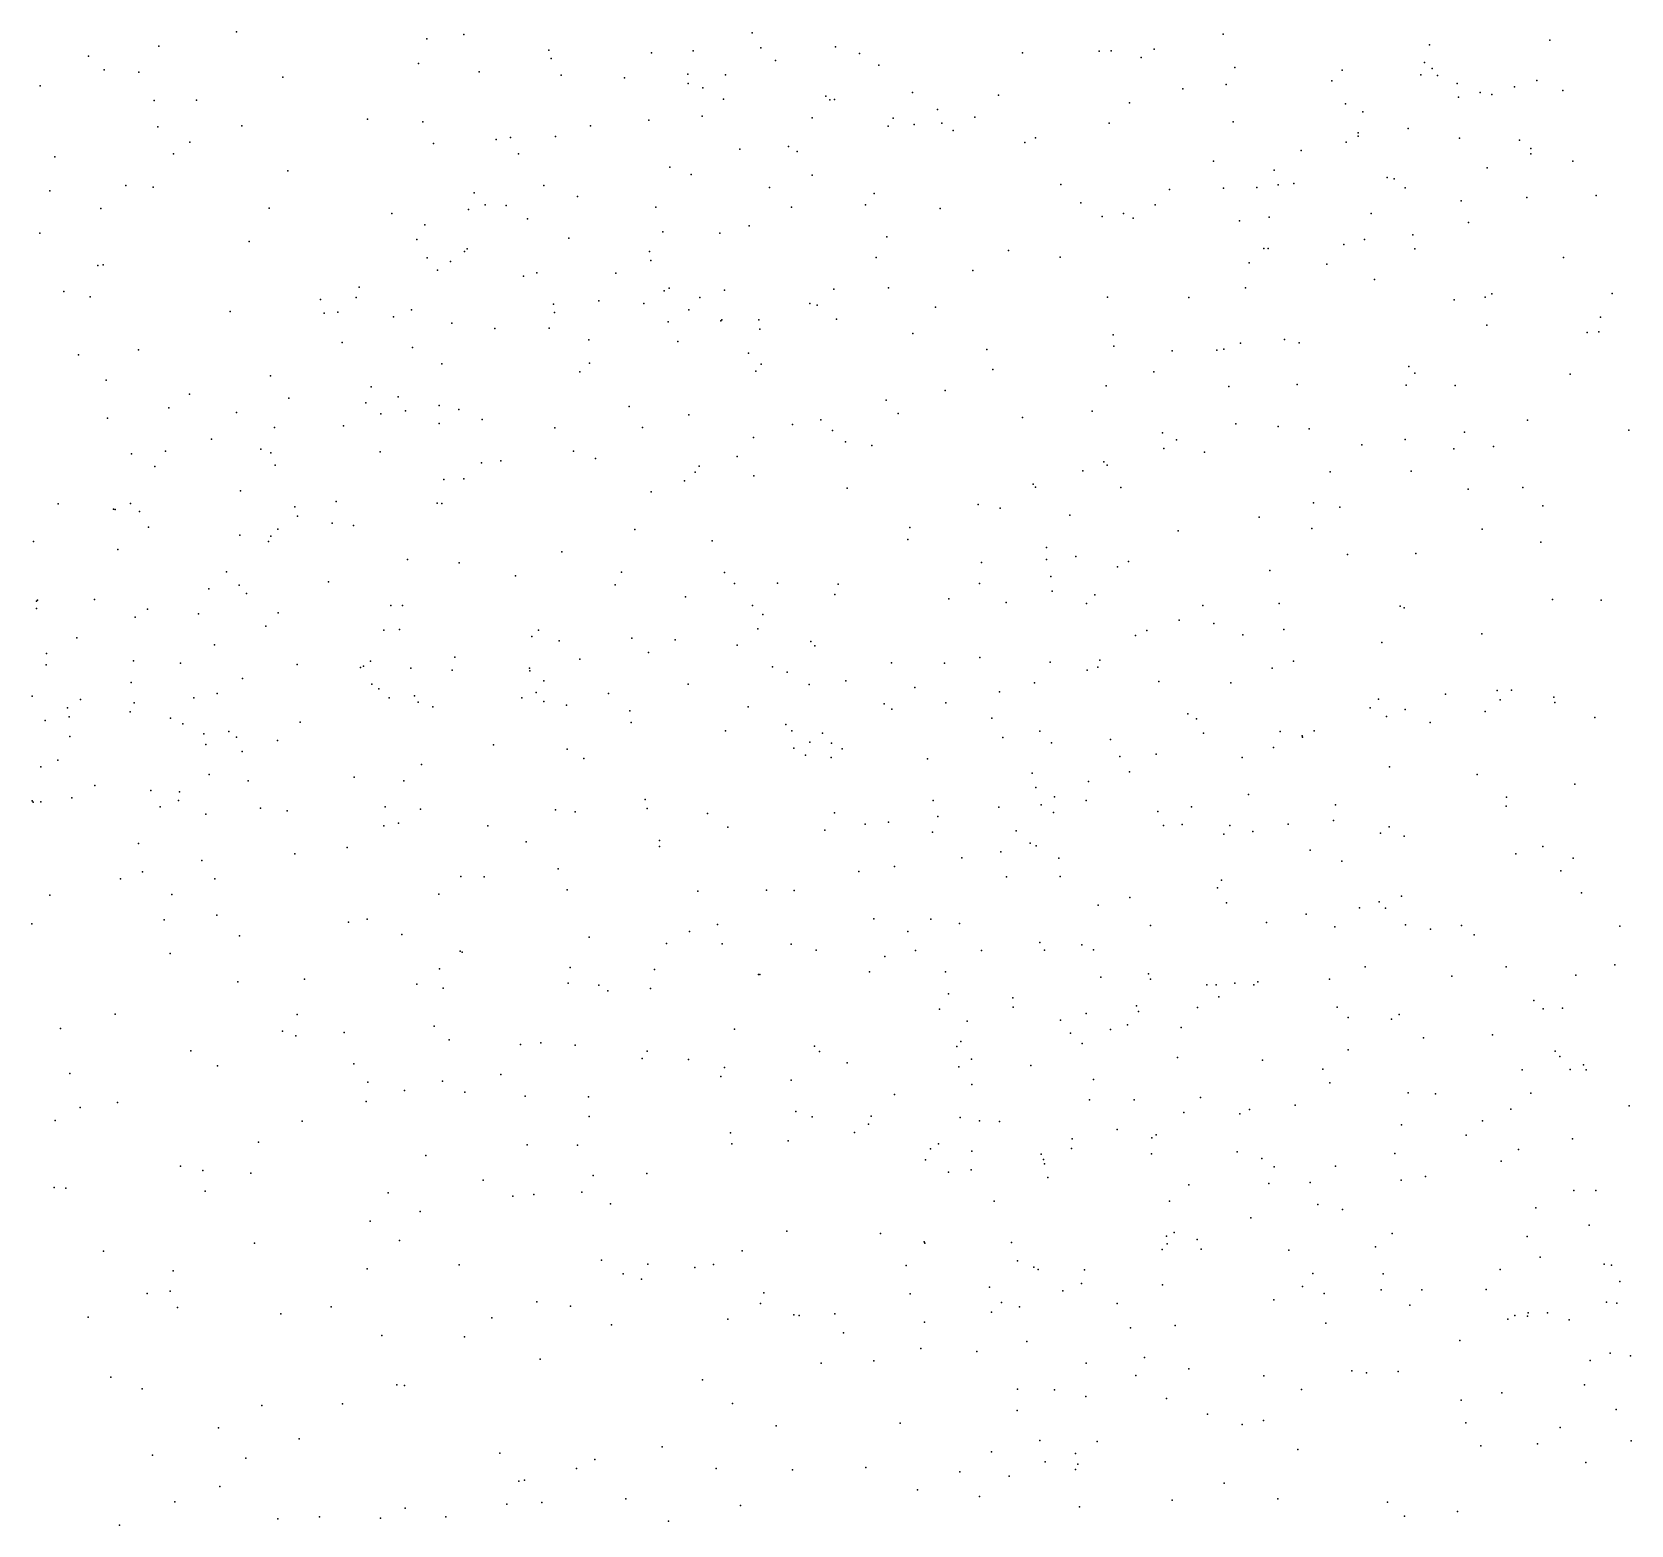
# Model space of a CAD drawing. Header units: metres. Extents: x -24.3 to 24.3, y -27.7 to 27.7.
# Drawn here: x -3.338 to -1.955, y -1.281 to 0.01 of the extents above; entities that cross this region are included whole.
import ezdxf

# ---------------------------------------------------------------- set-up
doc = ezdxf.new("R2010")
doc.units = ezdxf.units.M

msp = doc.modelspace()

# ---------------------------------------------------------------- linework, layer by layer
for p in [(-3.161, 0.0103, 15.3926), (-2.9964, 0.0043, -26.6729), (-2.9643, 0.008, -5.9364), (-2.7151, 0.0097, -9.6039), (-2.3076, 0.0085, -8.3844), (-2.0249, 0.0032, -10.3257), (-3.289, -0.0107, 29.08), (-3.2282, -0.0021, -22.8594), (-2.8909, -0.0055, -22.7179), (-2.8889, -0.0125, 9.4139), (-2.8021, -0.0078, -9.1065), (-2.7661, -0.006, -24.1298), (-2.7074, -0.0034, -8.7943), (-2.643, -0.0025, 14.0624), (-2.6222, -0.0084, -5.9984), (-2.4811, -0.0077, 15.9762), (-2.4149, -0.0062, 28.6645), (-2.4046, -0.006, -6.095), (-2.3786, -0.0118, -10.2759), (-2.3672, -0.0045, 19.6664), (-2.1292, -0.0009, -6.2255), (-3.2757, -0.0224, 9.2689), (-3.2457, -0.0244, -23.7696), (-3.0036, -0.0169, 28.8755), (-2.9513, -0.0241, 13.4756), (-2.8801, -0.0272, 15.6377), (-2.7706, -0.0263, -9.5106), (-2.7382, -0.0268, 8.9742), (-2.6949, -0.0145, -14.1375), (-2.6054, -0.0184, 8.6318), (-2.2976, -0.0205, 28.6164), (-2.2047, -0.0228, -11.9257), (-2.1365, -0.0268, -12.1456), (-2.1334, -0.016, -11.6591), (-2.1268, -0.0214, -8.1701), (-2.1221, -0.0274, 3.7304), (-3.331, -0.0362, 11.6551), (-3.121, -0.0287, 22.5184), (-2.8255, -0.0293, 2.3705), (-2.7704, -0.0343, 9.2349), (-2.7578, -0.038, -9.7116), (-2.3426, -0.039, 16.0528), (-2.305, -0.035, -6.1059), (-2.2136, -0.032, -7.7915), (-2.1053, -0.0344, 8.336), (-2.0557, -0.0371, -7.678), (-2.0362, -0.0317, 13.8308), (-2.0139, -0.0402, -12.5349), (-3.2322, -0.0491, -7.6979), (-3.1958, -0.0488, 28.9621), (-2.7398, -0.0477, -9.8205), (-2.6514, -0.0452, 2.6631), (-2.6478, -0.0484, -9.9828), (-2.6438, -0.0481, -8.6231), (-2.5764, -0.042, 28.7471), (-2.5019, -0.0445, -7.8984), (-2.3885, -0.0509, -8.3907), (-2.2018, -0.0518, 16.0763), (-2.104, -0.0461, -11.5545), (-2.0853, -0.042, 13.9568), (-2.0753, -0.0438, 14.2884), (-3.0479, -0.0651, -5.9013), (-2.9998, -0.0673, 12.4157), (-2.8043, -0.066, -7.8479), (-2.7584, -0.0626, -5.8795), (-2.6631, -0.0639, -7.8879), (-2.5932, -0.0642, 22.3796), (-2.5548, -0.0568, 10.6788), (-2.5509, -0.0685, 2.932), (-2.5224, -0.0633, -5.9806), (-2.4061, -0.0687, -7.9079), (-2.2989, -0.0673, 3.4844), (-2.1868, -0.0589, 10.1125), (-3.2292, -0.0718, 11.8051), (-3.1566, -0.0708, 1.9822), (-2.9365, -0.0826, -5.8574), (-2.924, -0.0809, 11.735), (-2.8851, -0.08, -9.1684), (-2.8549, -0.071, -9.3178), (-2.5973, -0.0713, -10.1115), (-2.5748, -0.0697, 15.9128), (-2.5413, -0.0749, -8.495), (-2.4698, -0.0812, 3.1562), (-2.1909, -0.0798, 28.5865), (-2.1908, -0.0769, -6.1088), (-2.1476, -0.0732, 22.266), (-2.1032, -0.0815, -12.3808), (-3.2157, -0.095, 20.0885), (-3.2015, -0.0851, 12.1), (-2.9908, -0.0863, -7.8163), (-2.9172, -0.095, 22.4472), (-2.7256, -0.0911, -9.9214), (-2.6836, -0.0889, 15.8215), (-2.6762, -0.0932, 19.8112), (-2.4793, -0.0852, -10.2976), (-2.24, -0.0922, -11.7924), (-2.2012, -0.0851, -12.0868), (-2.0512, -0.0834, -10.3967), (-2.0416, -0.095, 16.0777), (-2.0415, -0.0905, -7.7739), (-3.3183, -0.0977, -14.2369), (-3.1166, -0.1099, -7.8072), (-2.7863, -0.1067, -8.6884), (-2.3159, -0.1015, -14.4284), (-2.2634, -0.1092, -11.9025), (-2.0792, -0.1073, -11.4214), (-2.0052, -0.1015, 13.691), (-3.2567, -0.1224, 15.3056), (-3.2332, -0.124, -7.7893), (-2.8953, -0.1224, -8.8097), (-2.7679, -0.1129, 28.8173), (-2.6999, -0.1242, 8.7329), (-2.663, -0.1137, -5.8686), (-2.4479, -0.1217, -8.3481), (-2.2785, -0.1242, -7.9744), (-2.26, -0.1219, -8.1472), (-2.2464, -0.1209, -22.5103), (-2.1656, -0.1156, -12.2703), (-2.1598, -0.1168, -7.9084), (-3.3226, -0.1272, 12.1774), (-2.9556, -0.1288, -9.0329), (-2.8662, -0.1321, -7.9122), (-2.6094, -0.1295, 8.5564), (-2.4306, -0.1375, 14.0504), (-2.3539, -0.126, -8.1134), (-2.3072, -0.1248, 8.3262), (-2.1501, -0.1245, 19.5262), (-2.1016, -0.1358, -6.0868), (-2.0448, -0.1328, -7.9386), (-1.985, -0.1312, 22.2855), (-3.2783, -0.1423, -5.9306), (-3.1327, -0.1422, -5.8885), (-3.0268, -0.1468, 22.5046), (-2.9605, -0.1432, -9.1901), (-2.946, -0.1392, 9.4229), (-2.9277, -0.1397, -9.4071), (-2.9095, -0.1514, -9.6281), (-2.7984, -0.1411, -9.8428), (-2.681, -0.1412, -10.0633), (-2.6169, -0.1392, -8.4758), (-2.5523, -0.1423, -8.0623), (-2.4124, -0.1494, -10.3476), (-2.3939, -0.1467, -5.9569), (-2.3854, -0.1507, -8.2447), (-2.3664, -0.1393, 28.6828), (-2.2679, -0.1499, -12.037), (-2.1796, -0.1467, -11.5698), (-3.3311, -0.1638, 22.3681), (-2.9981, -0.1566, -8.925), (-2.7922, -0.1627, 15.7411), (-2.743, -0.1636, 8.8788), (-2.7176, -0.1574, 11.066), (-2.2934, -0.1531, -5.9942), (-2.1436, -0.1653, 13.7029), (-2.0955, -0.1546, 28.563), (-3.1502, -0.1709, 15.4245), (-3.005, -0.1692, -24.0235), (-2.9638, -0.1796, 19.9641), (-2.9615, -0.1773, -9.4963), (-2.8736, -0.1681, -9.7643), (-2.8037, -0.1797, -5.8057), (-2.5985, -0.1669, 28.7795), (-2.4932, -0.1786, -5.8924), (-2.2725, -0.1769, 16.1079), (-2.2687, -0.177, -10.3909), (-2.2032, -0.1736, -27.2457), (-2.1854, -0.1691, -6.0277), (-2.1418, -0.1773, 14.014), (-3.2811, -0.1917, -7.8651), (-3.2763, -0.1912, 22.6645), (-2.9961, -0.1852, -9.3295), (-2.9759, -0.1882, -8.7951), (-2.8027, -0.1873, 9.596), (-2.6077, -0.1848, -8.1467), (-2.4486, -0.1845, 8.3999), (-2.2851, -0.1893, -11.7567), (-2.2179, -0.1905, 13.8942), (-2.0132, -0.1847, 13.5786), (-2.9872, -0.1958, 15.5788), (-2.9128, -0.2008, -7.9897), (-2.9013, -0.1981, -8.6721), (-2.8331, -0.1984, -8.5893), (-2.5242, -0.1961, -27.1621), (-2.1766, -0.2038, -12.4302), (-3.3104, -0.2141, 11.7294), (-3.2878, -0.2187, 28.9675), (-3.0885, -0.2212, 12.1692), (-3.0577, -0.2194, -9.1364), (-3.0551, -0.2104, -9.0327), (-2.7911, -0.2136, 22.4399), (-2.7868, -0.2112, 9.2096), (-2.7604, -0.2193, 9.3462), (-2.7391, -0.213, -8.1115), (-2.6444, -0.2121, -8.3785), (-2.5971, -0.211, -10.2931), (-2.4076, -0.2191, 16.0503), (-2.3374, -0.2195, 10.3182), (-2.2883, -0.2111, -12.1218), (-2.1079, -0.2213, 8.2936), (-2.0809, -0.2191, 14.1394), (-2.0752, -0.2162, -11.3604), (-1.971, -0.2158, -6.0283), (-3.1667, -0.2314, -7.9529), (-3.0853, -0.2329, -22.5163), (-3.0733, -0.2321, -8.9104), (-3.0096, -0.23, -5.8201), (-2.8868, -0.2251, 12.2343), (-2.886, -0.2324, 11.982), (-2.8476, -0.2222, 12.9776), (-2.8086, -0.2246, -9.9104), (-2.7698, -0.2301, 9.0297), (-2.665, -0.2247, -8.2233), (-2.6589, -0.2261, 9.5234), (-2.5564, -0.2276, 15.9661), (-3.0254, -0.2362, 28.8819), (-2.9749, -0.2417, -14.3928), (-2.9375, -0.2461, 9.5401), (-2.8906, -0.246, -9.8421), (-2.7877, -0.2405, -8.4912), (-2.7421, -0.2397, -10.0509), (-2.7413, -0.2388, -8.4029), (-2.7093, -0.2386, 28.8009), (-2.7084, -0.2468, -22.4256), (-2.642, -0.2382, 13.5584), (-2.0794, -0.2433, -10.4521), (-1.9811, -0.2364, 14.2987), (-3.0698, -0.2584, -9.4497), (-3.0087, -0.2627, -8.043), (-2.8563, -0.256, -8.1122), (-2.7792, -0.2575, -8.2546), (-2.576, -0.2506, 9.7995), (-2.4028, -0.2517, -10.3924), (-2.4021, -0.2615, -5.8705), (-2.2925, -0.2589, -12.2241), (-2.2545, -0.2558, -5.9361), (-2.242, -0.2587, 13.6883), (-1.9927, -0.2497, 16.0979), (-1.9827, -0.2492, -12.6731), (-3.2978, -0.2691, 1.81), (-3.246, -0.2647, -5.8754), (-2.8558, -0.2763, 2.3801), (-2.7183, -0.2675, 8.7502), (-2.512, -0.2643, 28.7504), (-2.3518, -0.2654, -11.8076), (-2.313, -0.2649, 19.622), (-2.3069, -0.264, -10.4187), (-3.1318, -0.2871, 9.4093), (-2.9835, -0.2768, -9.708), (-2.8641, -0.2838, -8.3564), (-2.7118, -0.2832, -10.1529), (-2.7073, -0.2771, 9.7525), (-2.5068, -0.2816, 22.3798), (-2.3676, -0.2836, -11.9284), (-2.1471, -0.2791, -12.5324), (-2.1417, -0.2847, 3.6441), (-2.0074, -0.2857, -11.2643), (-3.2737, -0.2909, 12.3151), (-3.2017, -0.3029, 22.5464), (-3.0447, -0.2966, 15.5261), (-2.548, -0.2998, 9.6678), (-2.4089, -0.2959, 8.3823), (-2.3026, -0.2963, 13.8006), (-2.2436, -0.2945, -11.4932), (-2.1492, -0.2951, 28.6021), (-2.1069, -0.2954, -5.969), (-3.2197, -0.3147, 11.7759), (-3.1159, -0.3065, -5.8221), (-3.0492, -0.3105, -9.6183), (-3.0211, -0.3053, 12.2271), (-3.015, -0.3175, -8.6588), (-2.9857, -0.3129, -27.2136), (-2.9688, -0.3164, -9.8129), (-2.8213, -0.3138, 11.5358), (-2.5992, -0.3081, 2.825), (-2.421, -0.3177, -14.6768), (-3.2727, -0.3239, -8.0441), (-3.1612, -0.3188, -9.3421), (-3.1282, -0.3318, 28.911), (-3.0686, -0.3304, -8.7562), (-3.0363, -0.32, 22.6052), (-2.9859, -0.3285, -8.4762), (-2.9487, -0.3249, -8.2918), (-2.8098, -0.3317, 12.762), (-2.7697, -0.3208, 15.7919), (-2.68, -0.3291, 15.8768), (-2.6557, -0.3251, 13.3383), (-2.5886, -0.3197, 8.5528), (-2.4813, -0.3232, 16.0235), (-2.2966, -0.3288, 13.5693), (-2.26, -0.3311, -12.4115), (-2.0443, -0.3255, -12.6547), (-3.1826, -0.3418, -8.9771), (-2.8856, -0.3321, 22.5453), (-2.7138, -0.3404, 9.3255), (-2.6455, -0.3343, 9.4422), (-2.6342, -0.3441, 22.4509), (-2.36, -0.3364, 22.3527), (-2.348, -0.3426, 13.9033), (-2.2332, -0.333, 14.0489), (-2.1502, -0.3421, 22.3033), (-2.0987, -0.336, 14.151), (-1.9567, -0.3342, 3.8329), (-3.252, -0.3546, 22.7311), (-3.2224, -0.3522, 22.2832), (-3.14, -0.3506, -8.8753), (-3.1313, -0.3538, 15.4094), (-3.0369, -0.3529, 9.5648), (-2.8695, -0.3522, -5.7777), (-2.8505, -0.3586, 11.7654), (-2.7281, -0.3568, 11.1652), (-2.6116, -0.3473, -24.1619), (-2.3589, -0.3499, -12.2387), (-2.3237, -0.3531, -11.6024), (-2.1876, -0.3467, -11.3684), (-2.1081, -0.3503, 19.4811), (-2.0739, -0.3482, 8.2763), (-3.2317, -0.3657, 15.2855), (-3.1275, -0.3644, 22.6675), (-2.9491, -0.3624, 9.6746), (-2.9325, -0.3607, 12.0157), (-2.7642, -0.3704, 22.5188), (-2.7609, -0.3653, 8.8224), (-2.4291, -0.3692, 28.7061), (-2.4109, -0.3614, -5.8088), (-2.408, -0.3645, -12.0979), (-2.2149, -0.3702, -10.4834), (-2.1449, -0.3695, -12.5854), (-3.1576, -0.3867, -9.5459), (-2.9816, -0.3767, 12.3276), (-2.9645, -0.3762, 12.1361), (-2.7736, -0.378, -10.1353), (-2.7136, -0.3737, -10.2434), (-2.6329, -0.3843, -5.7902), (-2.472, -0.3808, 9.953), (-2.4698, -0.3834, 13.7308), (-2.3961, -0.3838, -11.7371), (-2.0958, -0.3851, 14.2573), (-2.0485, -0.3838, -5.8725), (-3.3154, -0.398, 11.7018), (-3.2528, -0.3975, -5.8282), (-3.1105, -0.4005, -8.27), (-3.0748, -0.3957, -8.6004), (-2.9875, -0.3974, 28.8656), (-2.9836, -0.3977, -9.8975), (-2.8024, -0.3875, 28.816), (-2.5196, -0.3984, 22.4383), (-2.2296, -0.3969, -5.8444), (-2.2066, -0.4007, 8.3272), (-2.031, -0.3997, 22.3354), (-3.2675, -0.4026, -9.2366), (-3.2659, -0.4028, -9.0609), (-3.245, -0.4045, -9.4626), (-3.1082, -0.4086, -8.4892), (-3.0782, -0.4147, -8.3794), (-2.5005, -0.4015, 8.4616), (-2.4401, -0.4078, 9.7609), (-2.2764, -0.4093, 13.447), (-3.2373, -0.4179, 28.9413), (-3.1581, -0.425, -5.7899), (-3.1315, -0.4259, 9.5569), (-3.1254, -0.4199, -9.7271), (-3.06, -0.4165, -9.8268), (-2.8164, -0.4201, 12.2265), (-2.5803, -0.4286, -10.3199), (-2.5785, -0.4183, 10.0088), (-2.3464, -0.4211, 8.3734), (-2.2309, -0.4192, 22.3564), (-2.0836, -0.4199, -11.2309), (-3.3366, -0.4305, -8.1644), (-3.2636, -0.4374, -9.555), (-3.1335, -0.4305, -8.674), (-2.8798, -0.4395, -10.0327), (-2.7496, -0.4299, 8.9784), (-2.4604, -0.4357, -11.9155), (-2.2001, -0.4417, 28.5872), (-2.1408, -0.4407, 13.3345), (-2.0329, -0.4311, -10.4966), (-3.0133, -0.4461, 22.6948), (-2.9685, -0.4489, 15.5774), (-2.5166, -0.4485, 10.6454), (-2.4605, -0.4459, -12.0329), (-2.4351, -0.4435, 9.6114), (-2.3989, -0.4523, -22.1803), (-2.3894, -0.4477, 9.8783), (-2.2673, -0.4554, -12.5032), (-3.1697, -0.4568, 15.3362), (-3.1587, -0.4683, -8.5803), (-3.0816, -0.4653, 12.5289), (-2.9198, -0.4602, 9.9283), (-2.8335, -0.4678, -10.1162), (-2.8281, -0.457, 15.7422), (-2.739, -0.4573, 15.8244), (-2.7303, -0.4669, 10.0316), (-2.6932, -0.4664, 13.6323), (-2.6406, -0.4673, 15.9109), (-2.5185, -0.4668, 15.9819), (-2.4567, -0.4607, -12.204), (-3.3341, -0.482, -9.0869), (-3.3331, -0.4812, -9.4827), (-3.2839, -0.4805, -8.9674), (-3.1849, -0.4714, -9.8185), (-3.1525, -0.4755, 11.8351), (-2.7728, -0.4783, -5.7676), (-2.6436, -0.4763, 13.42), (-2.5449, -0.4799, 8.5441), (-2.4954, -0.4833, 3.0572), (-2.4555, -0.4735, -11.7649), (-2.4259, -0.4841, 13.3074), (-2.4187, -0.4766, -5.7928), (-2.2593, -0.484, 13.2763), (-2.0226, -0.4806, 16.0844), (-1.9805, -0.4813, 8.3237), (-3.3342, -0.4885, 28.9745), (-3.2487, -0.4959, -8.2885), (-3.2382, -0.4891, -8.8084), (-3.194, -0.4931, 22.8159), (-3.1251, -0.4921, 9.6556), (-3.0275, -0.4857, -5.7485), (-3.0176, -0.4858, 9.8205), (-2.7147, -0.4859, 12.2444), (-2.7059, -0.4935, 12.5803), (-2.3251, -0.4859, -11.4708), (-2.1545, -0.4863, 14.282), (-2.151, -0.4878, -11.2709), (-3.1356, -0.5036, 21.8071), (-3.0336, -0.5071, -9.9745), (-3.02, -0.5065, 15.4817), (-2.8998, -0.5071, 12.5173), (-2.7102, -0.5061, 28.7575), (-2.3835, -0.5117, 10.0598), (-2.3736, -0.5074, -12.3884), (-2.3456, -0.4986, 3.3023), (-2.3157, -0.5013, 28.6231), (-2.2905, -0.5113, 22.4318), (-2.255, -0.5065, 16.0742), (-2.0838, -0.5103, -5.7425), (-3.2993, -0.5137, 23.0807), (-3.18, -0.5198, -5.7627), (-2.9056, -0.5125, 10.042), (-2.8821, -0.5164, 15.6417), (-2.819, -0.5142, 13.6942), (-2.7816, -0.5156, 13.4022), (-2.7279, -0.52, 13.2817), (-2.6644, -0.5169, 10.1188), (-2.6608, -0.5208, 22.6026), (-2.1703, -0.5179, 13.1815), (-3.3256, -0.5371, -5.8161), (-3.3254, -0.5272, 9.559), (-3.2502, -0.5338, 11.7343), (-3.2095, -0.5356, 15.2412), (-3.1086, -0.5369, 12.7198), (-3.0538, -0.5393, 22.1683), (-3.0511, -0.5382, 22.4864), (-3.0451, -0.5339, 11.9554), (-2.9723, -0.5304, 13.6274), (-2.864, -0.5322, 22.7383), (-2.8047, -0.5266, 20.0375), (-2.6975, -0.5389, 8.8386), (-2.5944, -0.5354, 13.221), (-2.5487, -0.5356, 9.3724), (-2.5182, -0.5307, 13.9885), (-2.4572, -0.5349, -12.2872), (-2.416, -0.5391, 13.4374), (-2.4144, -0.533, 15.9999), (-2.2468, -0.5339, -12.5827), (-3.2521, -0.5523, 22.9447), (-3.156, -0.549, 22.8543), (-3.0102, -0.54, 9.9462), (-2.9744, -0.5416, -10.0529), (-2.9076, -0.54, 13.4309), (-2.9073, -0.5424, 12.6712), (-2.8952, -0.5509, 13.212), (-2.6847, -0.5434, 9.1236), (-2.6341, -0.5509, 8.734), (-2.4707, -0.5526, -10.4042), (-2.4252, -0.5416, 14.0708), (-2.3632, -0.5515, 13.1227), (-2.3009, -0.5526, 9.7543), (-2.2653, -0.5399, 10.2154), (-3.3377, -0.5642, 14.8425), (-3.296, -0.567, 13.9622), (-3.1981, -0.5657, 13.725), (-3.1777, -0.5619, 9.7501), (-3.0441, -0.5539, 13.0465), (-3.038, -0.5579, 13.5191), (-3.0291, -0.5658, 12.9246), (-3.0071, -0.564, 22.8258), (-2.9144, -0.5657, -5.7457), (-2.902, -0.5611, 11.9926), (-2.8392, -0.5619, -14.8905), (-2.7704, -0.5538, 11.5779), (-2.6657, -0.5542, 12.3968), (-2.5744, -0.5568, 28.6922), (-2.501, -0.5606, -12.0894), (-2.1733, -0.5669, 13.7449), (-2.1154, -0.5625, 8.3704), (-2.0707, -0.5594, 9.9305), (-2.0581, -0.5591, -11.1815), (-2.0217, -0.565, -10.4899), (-3.3072, -0.5743, -8.3644), (-3.2531, -0.5778, 28.9512), (-3.2495, -0.57, 12.8812), (-3.0038, -0.5695, 13.8095), (-2.9913, -0.5736, 13.2934), (-2.8953, -0.5687, 13.014), (-2.8757, -0.5721, 13.8471), (-2.8208, -0.5768, 12.7579), (-2.7185, -0.5736, 13.8867), (-2.6008, -0.5708, 13.1029), (-2.5941, -0.5755, 12.7887), (-2.5474, -0.57, 10.156), (-2.3381, -0.5795, -10.4929), (-2.1805, -0.5744, 28.5261), (-2.1501, -0.5759, 22.442), (-2.0809, -0.5774, -12.7625), (-2.068, -0.5674, -22.1594), (-2.0208, -0.5698, 19.5031), (-3.3267, -0.5852, 10.5615), (-3.3058, -0.5821, 13.8315), (-3.2183, -0.5832, -27.4137), (-3.2075, -0.5883, 13.5624), (-3.1061, -0.5866, -5.7345), (-2.8198, -0.5871, 28.7673), (-2.7381, -0.5942, 12.2549), (-2.6858, -0.5887, 12.753), (-2.6806, -0.5943, 11.2181), (-2.5077, -0.5832, -11.9447), (-2.4663, -0.5946, 12.9934), (-2.3307, -0.5837, -12.5149), (-2.2288, -0.5943, -10.4934), (-2.1662, -0.5819, -12.6853), (-2.1284, -0.587, 3.5815), (-1.9861, -0.5826, -12.8386), (-3.3053, -0.5992, -9.9134), (-3.1892, -0.5968, 13.0968), (-3.1875, -0.606, 14.0492), (-3.1678, -0.5949, 20.3565), (-3.1611, -0.5996, 13.8439), (-3.1255, -0.6025, 11.8569), (-2.9388, -0.6064, 15.5214), (-2.6651, -0.6039, 12.1493), (-2.6543, -0.5963, 9.0069), (-2.6465, -0.605, 12.618), (-2.4983, -0.5999, -12.2072), (-2.4561, -0.6046, -24.2034), (-2.4051, -0.6016, -12.4119), (-2.3245, -0.5961, 9.5957), (-2.2642, -0.6086, -5.7793), (-2.2582, -0.5948, 12.9873), (-2.2392, -0.5985, 8.4149), (-2.239, -0.5996, 9.8684), (-3.3155, -0.6197, 21.2697), (-3.1563, -0.6121, -10.0239), (-2.875, -0.61, -27.5654), (-2.8607, -0.6182, 13.9619), (-2.6789, -0.6092, 22.7132), (-2.6689, -0.6152, 10.2092), (-2.6467, -0.6173, 12.9112), (-2.6373, -0.6098, 2.7527), (-2.5633, -0.6184, -10.3497), (-2.397, -0.6163, -15.1195), (-2.3655, -0.6144, -11.5291), (-2.2913, -0.6172, 14.2774), (-3.3302, -0.6253, 14.581), (-3.1846, -0.6321, 10.0865), (-3.0592, -0.6344, 15.3572), (-3.0011, -0.6233, -10.1352), (-2.4729, -0.6307, -11.7649), (-2.3885, -0.6296, 9.4766), (-2.1636, -0.6253, 14.3588), (-2.0878, -0.6319, 28.4179), (-3.2835, -0.6415, 20.5403), (-3.2352, -0.6458, -5.793), (-3.2105, -0.647, 10.437), (-3.1509, -0.6374, -14.9517), (-3.0164, -0.6376, 28.8582), (-2.4697, -0.6432, 8.5742), (-2.4241, -0.638, 14.2028), (-2.2858, -0.6492, -11.3696), (-2.0034, -0.6404, -27.9242), (-3.3377, -0.6548, 13.2427), (-3.337, -0.6559, 11.6533), (-3.3304, -0.6557, 9.8544), (-3.3035, -0.6521, 10.1777), (-3.2271, -0.6601, 14.3037), (-3.2113, -0.6544, 10.2848), (-3.1404, -0.6612, -10.1186), (-3.1172, -0.6634, 23.007), (-3.0325, -0.6599, -5.747), (-3.0019, -0.662, 10.3182), (-2.8852, -0.6626, 22.3335), (-2.8077, -0.6537, -5.7414), (-2.8059, -0.6613, 10.2653), (-2.5585, -0.6544, 12.4984), (-2.5017, -0.6603, 12.676), (-2.4651, -0.6582, -12.3106), (-2.4536, -0.6514, 13.1332), (-2.426, -0.6545, -11.6543), (-2.3351, -0.66, 15.9724), (-2.2104, -0.6583, 9.7202), (-2.0629, -0.6593, -11.1744), (-2.0626, -0.6516, 12.9925), (-3.1876, -0.6664, 15.1868), (-3.0335, -0.6763, 2.1812), (-3.021, -0.6742, 21.5453), (-2.9438, -0.6765, 14.0825), (-2.868, -0.6642, 22.9062), (-2.7537, -0.6658, -10.2683), (-2.7361, -0.6776, 22.8475), (-2.6439, -0.6652, 15.8032), (-2.6172, -0.6749, 28.6579), (-2.5971, -0.6732, 8.8197), (-2.5544, -0.6684, 14.1181), (-2.4543, -0.6649, 12.8269), (-2.3642, -0.664, -5.7714), (-2.3591, -0.676, -10.461), (-2.343, -0.6753, 8.5246), (-2.3017, -0.6762, 12.9044), (-2.2513, -0.6749, -12.636), (-2.2123, -0.6717, -11.3002), (-2.164, -0.6772, 22.5406), (-2.9104, -0.6901, -5.7497), (-2.7953, -0.689, 20.2044), (-2.6523, -0.68, -5.7489), (-2.5591, -0.6818, 22.7324), (-2.4868, -0.6806, 15.8793), (-2.4745, -0.6913, -5.76), (-2.3071, -0.6837, 22.5825), (-2.2819, -0.6814, 28.5054), (-2.1715, -0.6827, 9.9672), (-2.1511, -0.6852, 9.8409), (-3.2458, -0.6917, -23.9828), (-3.1107, -0.7007, 21.2013), (-3.0653, -0.6951, 14.2405), (-2.7951, -0.6942, 14.1472), (-2.5338, -0.7041, -11.9574), (-2.4998, -0.699, -11.8321), (-2.4694, -0.6937, 9.2981), (-2.4497, -0.7043, 10.5966), (-2.2324, -0.6974, 9.567), (-2.0545, -0.7007, 14.4689), (-2.0312, -0.6944, 8.4284), (-2.0048, -0.7043, 15.9365), (-3.2423, -0.7163, 10.6495), (-3.191, -0.7065, 11.7866), (-2.8829, -0.7137, 11.9843), (-2.6228, -0.7159, 12.5723), (-2.592, -0.7116, 10.9537), (-2.205, -0.707, 8.4726), (-2.0155, -0.7154, 28.3133), (-3.2615, -0.7221, -10.1527), (-3.1798, -0.7221, 20.7844), (-2.9669, -0.7202, -10.2532), (-2.9469, -0.7204, 28.7961), (-2.8751, -0.7317, 15.5365), (-2.7621, -0.7329, 21.9144), (-2.7026, -0.7319, 11.9293), (-2.6786, -0.7322, -10.3042), (-2.495, -0.7206, -10.4059), (-2.4486, -0.7201, 3.0776), (-2.3126, -0.7299, 14.337), (-2.309, -0.7233, 9.4571), (-3.3226, -0.7363, 10.8261), (-3.2169, -0.7358, 23.2187), (-2.9861, -0.7356, 23.0877), (-2.4158, -0.745, 10.2231), (-2.3882, -0.7384, 22.702), (-2.3046, -0.7429, -5.7273), (-2.1727, -0.7422, -5.6559), (-2.1532, -0.7373, 12.8358), (-1.9976, -0.7343, -10.438), (-3.2236, -0.7576, 14.6591), (-3.178, -0.7538, -5.8011), (-3.0642, -0.7598, -5.7698), (-3.048, -0.7571, 22.9042), (-2.6099, -0.7569, 14.2584), (-2.5606, -0.7571, 12.1836), (-2.2702, -0.7601, 12.7216), (-2.2358, -0.7529, 13.5347), (-2.1897, -0.7474, 28.3645), (-2.1673, -0.7477, 15.9301), (-3.338, -0.7613, 23.3449), (-3.1586, -0.7716, 15.0898), (-3.0182, -0.7703, 11.9293), (-2.8559, -0.7727, 10.3549), (-2.7691, -0.7678, 23.0521), (-2.7451, -0.7616, -15.2095), (-2.5803, -0.7679, 10.2644), (-2.5357, -0.761, 15.8015), (-2.3705, -0.7625, -12.5051), (-2.211, -0.7639, 10.1248), (-2.1498, -0.762, -12.7203), (-2.1283, -0.7658, 9.5816), (-2.1013, -0.7625, 10.0239), (-2.0905, -0.7708, 13.7577), (-1.9646, -0.7632, 14.5893), (-3.2185, -0.7868, -10.2396), (-2.9677, -0.7847, 20.9888), (-2.966, -0.7858, 23.2581), (-2.7891, -0.7783, 21.3935), (-2.741, -0.7784, -5.7627), (-2.6813, -0.7787, 22.1194), (-2.6597, -0.784, 12.1544), (-2.5738, -0.7841, 28.557), (-2.5167, -0.7843, -12.1983), (-2.4661, -0.7773, 9.1417), (-2.4621, -0.784, 22.8077), (-2.4299, -0.7794, 8.7108), (-2.4197, -0.7836, -11.6084), (-2.9856, -0.8, 20.6513), (-2.8725, -0.7989, -10.2937), (-2.7994, -0.8006, 2.5039), (-2.6002, -0.7894, 22.9573), (-2.1848, -0.7984, 22.7017), (-2.0627, -0.7983, 12.9253), (-1.9688, -0.7966, 28.1763), (-3.1599, -0.8113, 10.6203), (-3.1023, -0.8089, 28.8646), (-3.0052, -0.8134, 23.3818), (-2.8742, -0.8126, 28.7175), (-2.8476, -0.8142, 23.2819), (-2.7095, -0.805, -27.7832), (-2.7084, -0.8049, 15.661), (-2.6136, -0.8027, 22.4746), (-2.5478, -0.8028, -11.9562), (-2.4134, -0.8074, 15.8252), (-2.3721, -0.8045, -11.4969), (-2.3705, -0.8089, 9.2844), (-2.3218, -0.814, -11.4069), (-2.3137, -0.814, 3.2791), (-2.2976, -0.8124, 28.3537), (-2.281, -0.8138, -15.4714), (-2.2777, -0.8114, 15.8529), (-2.2155, -0.8091, -24.1283), (-2.1097, -0.8063, 19.7736), (-2.0025, -0.8055, -11.1123), (-2.9824, -0.8169, -10.3058), (-2.8399, -0.8191, -5.7729), (-2.8029, -0.817, 14.3043), (-2.5451, -0.8216, 21.8056), (-2.4894, -0.8253, -12.3149), (-2.3113, -0.8242, 22.7681), (-2.039, -0.8276, 15.8525), (-3.2659, -0.8394, 11.7055), (-3.1085, -0.8397, -10.2929), (-2.553, -0.835, -5.7694), (-2.4893, -0.8333, 14.3651), (-2.4262, -0.8387, 8.9485), (-2.3825, -0.8322, 12.4978), (-2.3807, -0.8371, -5.7545), (-2.3299, -0.8334, 12.6423), (-2.2091, -0.8332, 28.2421), (-2.1994, -0.8423, -5.643), (-2.1619, -0.8436, -11.2357), (-2.1553, -0.8397, -10.415), (-2.0308, -0.8347, -5.5386), (-2.0141, -0.8341, 9.7841), (-3.3133, -0.8518, 23.5493), (-3.1212, -0.8539, 14.7019), (-3.068, -0.8551, 15.1739), (-2.9901, -0.8498, 10.5037), (-2.7304, -0.8523, 28.572), (-2.529, -0.8455, 2.9117), (-2.4484, -0.8446, -10.3976), (-2.4398, -0.8556, -12.4042), (-2.405, -0.8525, 22.8878), (-2.3903, -0.8485, 9.0641), (-2.3438, -0.8507, 10.2095), (-2.0747, -0.8571, 8.6306), (-3.2005, -0.8711, -22.2951), (-3.1098, -0.8581, 14.9074), (-2.977, -0.8615, 14.4742), (-2.9153, -0.8655, 2.3096), (-2.8977, -0.8642, 23.4043), (-2.8682, -0.866, 14.394), (-2.8058, -0.8713, 20.7834), (-2.661, -0.867, 23.1804), (-2.5381, -0.8673, 23.0299), (-2.5345, -0.863, 21.4562), (-2.4296, -0.8647, -22.0401), (-2.1994, -0.8703, -12.6659), (-2.1344, -0.8599, 10.0288), (-2.0205, -0.8714, 22.8002), (-3.1776, -0.884, -15.3116), (-3.0596, -0.8822, 15.0434), (-2.8102, -0.8776, 22.826), (-2.7702, -0.8784, 12.0123), (-2.6567, -0.8715, 2.6865), (-2.6328, -0.8815, 22.6791), (-2.5363, -0.8848, -12.1505), (-2.5252, -0.8781, 10.2705), (-2.4741, -0.8837, 22.2833), (-2.347, -0.8768, 8.8604), (-2.2736, -0.8791, 14.4847), (-2.0165, -0.8759, 3.6435), (-1.9959, -0.883, 9.9072), (-3.3053, -0.8905, -10.2816), (-3.0474, -0.8982, 23.0968), (-2.9829, -0.8973, 23.5208), (-2.9323, -0.8914, -5.7923), (-2.742, -0.8931, -10.3266), (-2.7391, -0.8855, 10.351), (-2.6812, -0.8963, 11.5933), (-2.4197, -0.8957, 28.3119), (-2.2215, -0.8868, 10.156), (-2.2152, -0.8986, 8.8015), (-2.049, -0.8876, 10.0149), (-2.0074, -0.8873, -12.8079), (-1.9937, -0.8875, 9.8369), (-3.0158, -0.9052, 28.7901), (-2.9637, -0.9067, 15.2463), (-2.9115, -0.9101, -24.1286), (-2.8567, -0.9107, -22.1645), (-2.592, -0.9087, 28.3992), (-2.525, -0.9002, -11.8686), (-2.3273, -0.9115, 28.145), (-2.1475, -0.9073, 12.8482), (-2.124, -0.9083, -5.6001), (-2.0414, -0.9075, -10.3885), (-3.2963, -0.9199, 10.9652), (-3.264, -0.9158, 1.786), (-3.0488, -0.9149, 14.7844), (-2.6773, -0.9234, 14.4488), (-2.4231, -0.9134, -11.5839), (-2.3845, -0.9134, 21.9823), (-2.3417, -0.9244, -12.5045), (-2.2932, -0.9256, -11.3475), (-2.2849, -0.9218, 8.9524), (-2.2453, -0.9179, 15.7201), (-2.0587, -0.9216, 9.2353), (-1.9564, -0.9186, 27.9471), (-3.318, -0.9312, -5.9149), (-3.1043, -0.9318, -10.347), (-2.8561, -0.9277, 15.3524), (-2.663, -0.9282, 23.2913), (-2.6143, -0.9345, 12.1084), (-2.6122, -0.9276, -10.3492), (-2.5351, -0.9286, 10.955), (-2.5184, -0.9315, 12.1845), (-2.5011, -0.9321, 12.7297), (-2.3993, -0.939, 21.2767), (-2.1533, -0.9349, 8.9783), (-2.0832, -0.9317, 8.7811), (-3.1422, -0.9499, 11.7851), (-2.9096, -0.9522, 28.6535), (-2.866, -0.9526, 14.5426), (-2.7338, -0.942, -5.7947), (-2.7326, -0.9516, 23.3948), (-2.684, -0.9489, 15.4964), (-2.6265, -0.9416, -5.7905), (-2.5538, -0.9515, -11.9696), (-2.4383, -0.947, 28.1787), (-2.3692, -0.9464, 20.2897), (-2.3656, -0.9438, -10.3798), (-2.0973, -0.9441, -11.1746), (-2.0053, -0.9471, 8.9533), (-2.9973, -0.9615, -10.3699), (-2.5652, -0.9653, 15.5809), (-2.5608, -0.9558, 14.5034), (-2.525, -0.9579, 28.2603), (-2.4649, -0.9603, -11.6759), (-2.4629, -0.9649, -12.3528), (-2.4387, -0.9556, 12.3134), (-2.3696, -0.9602, -5.7544), (-2.2955, -0.9584, 22.9758), (-2.2741, -0.9642, -5.6958), (-2.1592, -0.9597, -12.6878), (-2.0672, -0.9665, 14.7605), (-2.052, -0.9563, 27.8493), (-3.2095, -0.9707, -10.3477), (-3.1903, -0.9746, 23.717), (-3.1488, -0.9767, 10.7269), (-2.8526, -0.979, -5.8077), (-2.806, -0.9771, 23.5051), (-2.5451, -0.976, 20.5465), (-2.5255, -0.9741, -12.0725), (-2.4622, -0.9687, 23.1294), (-2.4592, -0.9805, -10.3554), (-2.2635, -0.9715, 20.0381), (-2.2103, -0.9707, 21.7298), (-2.1326, -0.9797, 15.609), (-3.3188, -0.9892, 11.1295), (-3.3087, -0.9899, 28.9304), (-3.1881, -0.9923, -5.8796), (-3.03, -0.9939, 10.6341), (-2.9476, -0.983, 14.7682), (-2.9039, -0.9952, -10.3791), (-2.8623, -0.9933, 23.0134), (-2.3373, -0.9868, 10.5034), (-2.2682, -0.9858, 12.7327), (-2.2323, -0.985, 27.8603), (-2.1536, -0.9828, 10.111), (-2.0042, -0.9918, 14.9201), (-1.9853, -0.9918, 15.4965), (-2.922, -0.9967, 15.0062), (-2.8375, -1.0033, 10.4713), (-2.5057, -1.0012, -11.7907), (-2.3539, -1.0012, 14.5693), (-2.2257, -1.004, -12.6107), (-2.2044, -1.0083, 10.2091), (-2.037, -1.0069, -12.7593), (-3.0455, -1.0183, 11.8365), (-3.0021, -1.0101, -15.5221), (-2.2836, -1.0154, -10.3682), (-1.9909, -1.0217, -5.4902), (-3.02, -1.035, 28.7259), (-2.6851, -1.027, -5.8108), (-2.6039, -1.0289, 10.3644), (-2.5662, -1.0361, -5.8077), (-2.4907, -1.0367, 23.2724), (-2.3567, -1.0314, 22.6394), (-2.3501, -1.0282, 20.7882), (-2.3301, -1.0342, 12.5961), (-2.1613, -1.0291, -10.3577), (-2.0445, -1.0316, -11.1146), (-3.276, -1.0443, 11.5068), (-3.1455, -1.0375, 28.8569), (-2.7238, -1.0439, 15.3222), (-2.5658, -1.0375, 28.062), (-2.3604, -1.0429, -12.4575), (-2.3561, -1.0381, 15.5565), (-2.3266, -1.0427, -11.3867), (-2.2507, -1.0434, -15.9228), (-2.1758, -1.0407, 12.8258), (-2.0334, -1.0494, 15.3478), (-3.2159, -1.0613, 10.9226), (-3.048, -1.0596, 23.3194), (-2.9686, -1.056, 23.7123), (-2.8453, -1.0522, 23.6247), (-2.8265, -1.0638, 14.7975), (-2.8054, -1.0555, 15.2127), (-2.7647, -1.0585, 28.2967), (-2.7486, -1.0559, 14.6561), (-2.5819, -1.0567, 12.0258), (-2.4854, -1.0528, 15.4838), (-2.4714, -1.0581, -12.2715), (-2.4675, -1.0602, -5.8092), (-2.4276, -1.0605, 3.0086), (-2.23, -1.0636, 10.1807), (-2.1691, -1.064, 15.4195), (-2.068, -1.0601, 22.0051), (-1.978, -1.0555, -11.0398), (-1.9716, -1.0565, 15.2442), (-2.8107, -1.0685, 14.9221), (-2.5096, -1.0755, 27.9093), (-2.4463, -1.0785, -10.3375), (-2.4302, -1.0722, -11.5603), (-2.3601, -1.0733, 10.2638), (-2.2389, -1.075, 13.1593), (-2.1709, -1.0778, 27.7498), (-2.1357, -1.0777, 14.9251), (-2.0802, -1.0776, -12.6941), (-1.9644, -1.0705, 19.7065), (-3.2384, -1.0808, -5.9739), (-3.2186, -1.079, 11.6224), (-3.0793, -1.0926, -5.9272), (-2.9012, -1.088, 10.5866), (-2.8722, -1.0918, 28.4764), (-2.7078, -1.0895, 15.0889), (-2.705, -1.0804, 2.5323), (-2.5784, -1.0812, 23.3878), (-2.4993, -1.0888, 12.4481), (-2.4837, -1.0926, -12.1386), (-2.3992, -1.0897, -24.1462), (-2.2637, -1.0864, 14.7472), (-2.2201, -1.081, -11.2237), (-2.1462, -1.091, 3.4145), (-1.9761, -1.0883, -12.7646), (-1.9672, -1.0892, 21.5786), (-3.2894, -1.1014, 11.3373), (-3.2121, -1.093, -10.4178), (-3.1227, -1.0985, 23.8098), (-2.9401, -1.1019, 11.8714), (-2.736, -1.103, 28.1423), (-2.6791, -1.0995, 23.5023), (-2.6745, -1.1, 12.0307), (-2.6434, -1.0984, -10.352), (-2.566, -1.1056, 11.2401), (-2.5079, -1.0972, -12.0191), (-2.0615, -1.103, 12.9185), (-2.0553, -1.0999, 23.1069), (-2.0444, -1.1006, 10.0032), (-2.0439, -1.0976, 15.1138), (-2.027, -1.0976, 10.0176), (-2.0084, -1.1036, 21.2776), (-3.0355, -1.1173, 10.7256), (-2.964, -1.1185, -10.4158), (-2.8368, -1.1081, -10.3903), (-2.6361, -1.115, 11.6261), (-2.3877, -1.1107, 27.7969), (-2.3492, -1.1087, 23.2378), (-2.2187, -1.1067, 15.2924), (-2.5692, -1.1284, -5.8629), (-2.5208, -1.1312, -11.8432), (-2.4774, -1.1224, 15.1763), (-2.103, -1.1216, -11.0932), (-1.9729, -1.1326, -10.9709), (-2.8984, -1.1376, 2.2198), (-2.6553, -1.1411, 27.9677), (-2.6098, -1.1392, 14.8404), (-2.4261, -1.1412, 15.0185), (-2.3757, -1.1364, -5.7769), (-2.3372, -1.146, -11.3565), (-2.1963, -1.1477, -11.1512), (-1.9901, -1.1389, 21.0171), (-1.9553, -1.1348, 27.697), (-3.2697, -1.1533, -6.0625), (-3.0225, -1.1599, -5.9773), (-3.0157, -1.1606, 28.6119), (-2.7581, -1.1555, -5.912), (-2.3831, -1.1519, 14.9032), (-2.2724, -1.1521, 12.7032), (-2.1837, -1.1495, -10.3223), (-2.1562, -1.1483, -5.6185), (-1.9949, -1.1598, 20.8001), (-3.2427, -1.1635, 23.9119), (-2.4854, -1.1636, -11.7176), (-2.4534, -1.1643, 23.3549), (-2.4263, -1.1701, 12.3214), (-2.3566, -1.1719, -10.3363), (-2.2399, -1.1639, -21.937), (-2.1016, -1.1732, 13.3443), (-2.0665, -1.1669, 20.5289), (-3.1392, -1.1778, 10.8931), (-3.0695, -1.1764, -10.439), (-2.7319, -1.1762, 23.6143), (-2.4857, -1.182, 10.9989), (-2.3212, -1.1852, 27.7078), (-1.9676, -1.1812, 13.5999), (-3.1768, -1.197, 1.7938), (-2.6944, -1.1955, -10.3663), (-2.5869, -1.193, 27.8474), (-2.2913, -1.1943, 3.1935), (-2.2728, -1.1908, -12.4939), (-2.0977, -1.1929, -12.6273), (-2.0161, -1.1969, -12.6882), (-3.107, -1.2067, 28.6809), (-2.793, -1.2137, -10.3864), (-2.4661, -1.2081, 27.7679), (-2.4167, -1.209, -12.3033), (-2.2429, -1.216, 23.2613), (-2.0846, -1.2128, 23.2419), (-2.0357, -1.2109, -5.5583), (-1.9548, -1.2085, -10.301), (-3.2338, -1.2208, -15.8487), (-3.153, -1.2234, 11.5432), (-2.9333, -1.219, 23.7871), (-2.8512, -1.2244, -15.8786), (-2.5079, -1.218, -11.9052), (-2.4617, -1.2264, -11.6344), (-2.4352, -1.2194, -5.8632), (-2.4333, -1.2286, -11.5), (-1.9938, -1.227, 12.9682), (-2.917, -1.2432, 28.267), (-2.9119, -1.2424, -22.1563), (-2.867, -1.2323, -5.996), (-2.7463, -1.2324, 11.9504), (-2.6801, -1.2335, 10.4757), (-2.6167, -1.2314, 12.0558), (-2.5353, -1.2353, -5.9498), (-2.4927, -1.2389, 10.3601), (-2.4352, -1.2332, -10.3409), (-3.1754, -1.2478, 23.5159), (-2.8243, -1.2585, 28.0261), (-2.572, -1.2507, 23.5261), (-2.5185, -1.2565, 12.1904), (-2.3067, -1.2451, -11.209), (-2.2604, -1.2585, -11.1181), (-3.2145, -1.2612, 11.2621), (-3.0153, -1.2666, -6.0876), (-2.9272, -1.2631, -10.4136), (-2.8969, -1.2617, 11.8057), (-2.725, -1.2642, 23.2325), (-2.4318, -1.2654, -12.1784), (-2.3518, -1.2598, -12.3756), (-2.1655, -1.2614, 12.8333), (-2.1048, -1.2696, -10.3182), (-3.2623, -1.2812, 28.7725), (-3.1254, -1.2758, -6.1384), (-3.0892, -1.274, 10.9747), (-3.0364, -1.2752, -10.4338), (-2.98, -1.274, 10.7869), (-2.7873, -1.2779, 10.6151), (-2.1508, -1.2735, -5.6741)]:
    msp.add_point(p)

doc.saveas('drawing.dxf')
